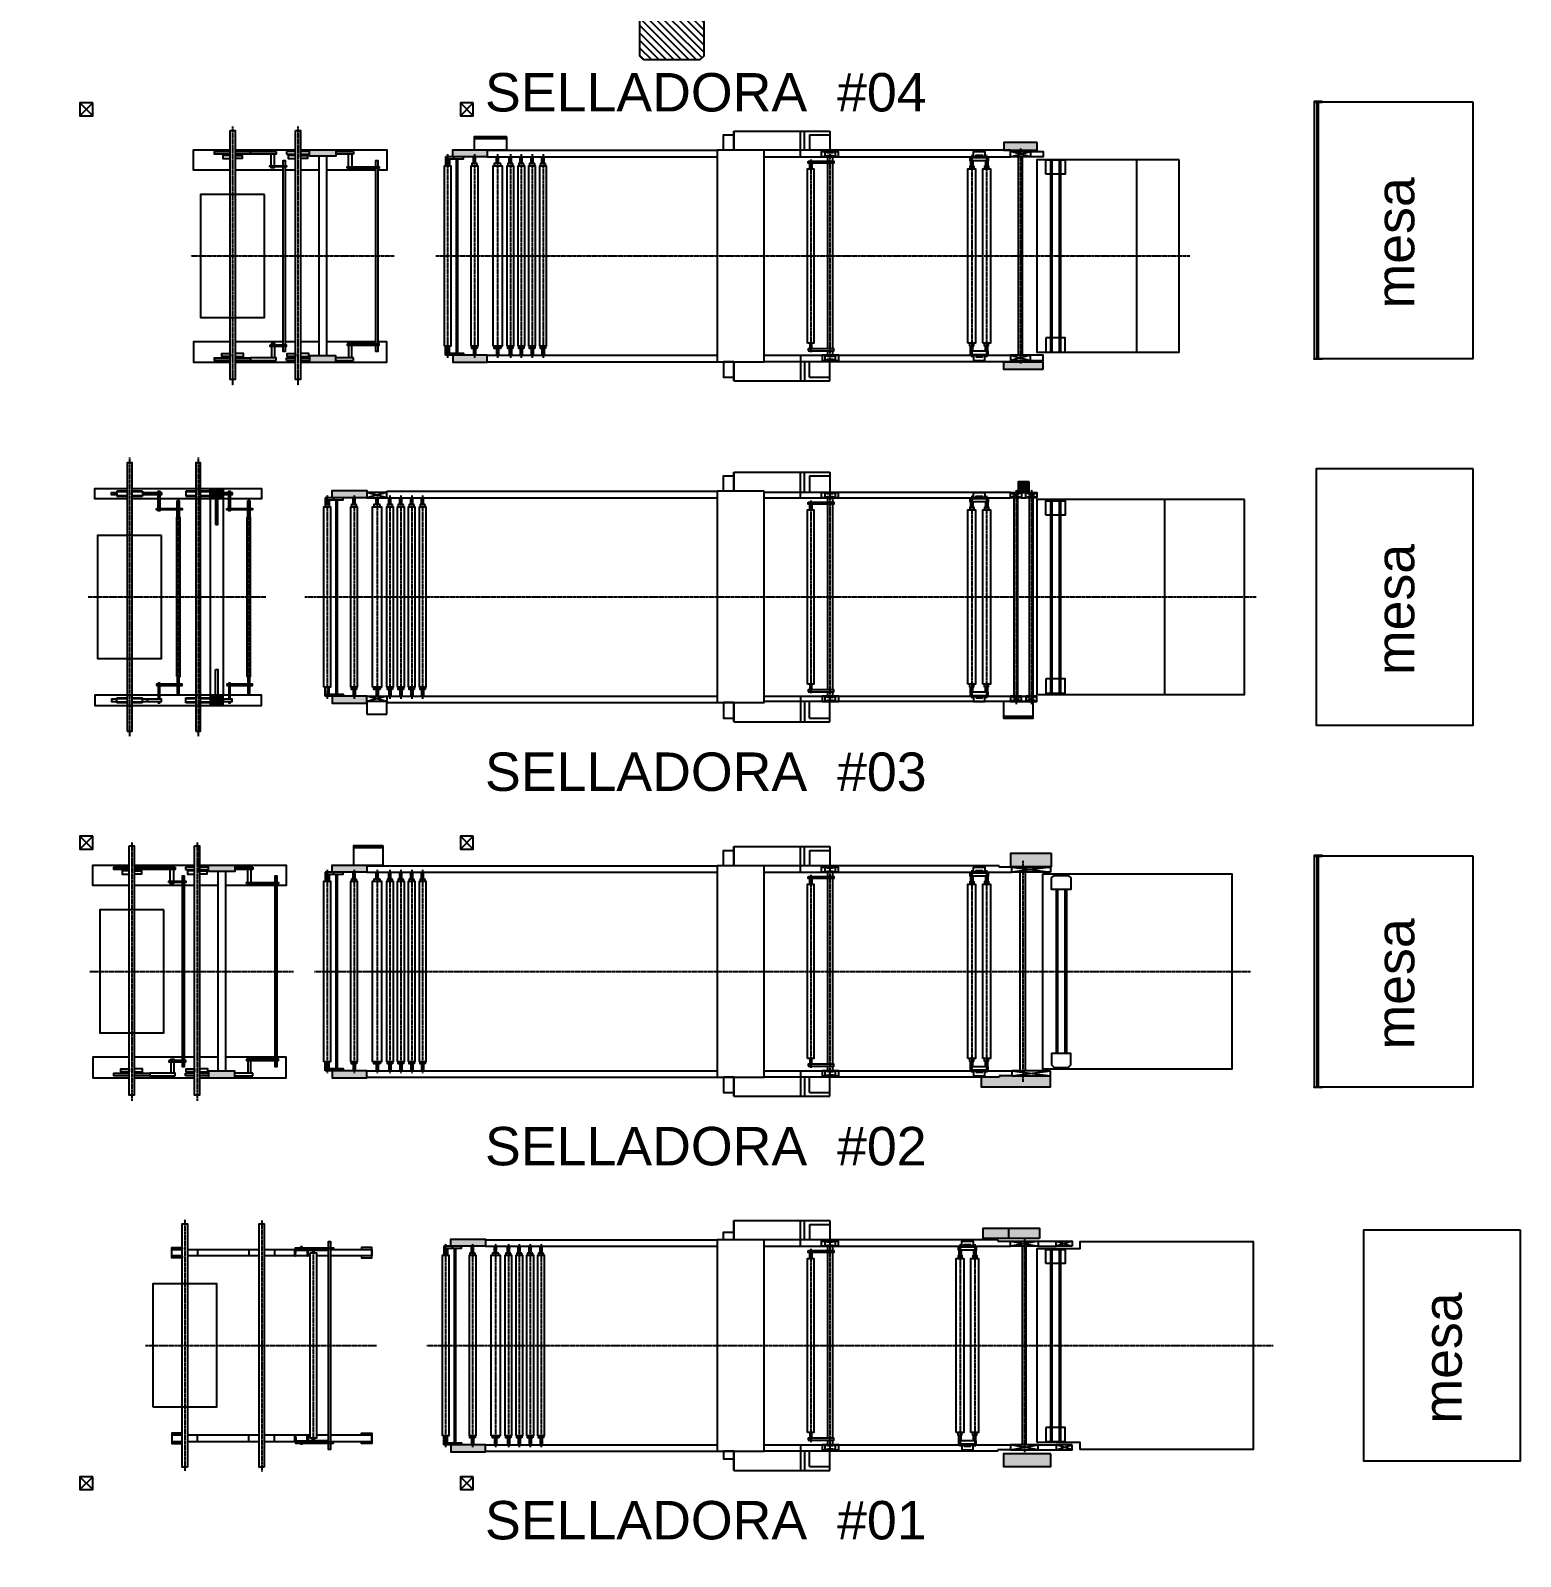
# Model space of a CAD drawing. Header units: millimetres. Extents: x -107 to 237943, y 136 to 168336.
# Drawn here: x 101058 to 112688, y 93717 to 105629 of the extents above; entities that cross this region are included whole.
import ezdxf

# ---------------------------------------------------------------- set-up
doc = ezdxf.new("R2010")
doc.units = ezdxf.units.MM
doc.linetypes.add('CENTER2', pattern=[28.575, 19.05, -3.175, 3.175, -3.175])
for name, color, linetype in [('edificios', 7, 'Continuous'), ('estructura metálica', 7, 'Continuous'), ('maquinaria', 7, 'Continuous'), ('mesas', 7, 'Continuous'), ('textos', 7, 'Continuous')]:
    doc.layers.add(name, color=color, linetype=linetype)
doc.styles.add('style1', font='arial.ttf')

# ---------------------------------------------------------------- blocks, each defined once
blk = doc.blocks.new('mesa 2')
at = {"layer": 'mesas'}
for points in [[(0, -900), (1210, -900), (1210, 900), (0, 900)], [(1241, 900), (1178, 900), (1178, 906), (1241, 906)], [(1216, -900), (1241, -900), (1241, 900), (1216, 900)], [(1241, -900), (1178, -900), (1178, -906), (1241, -906)]]:
    blk.add_lwpolyline(points, close=True, dxfattribs=at)
blk = doc.blocks.new('mesa 3')
at = {"layer": 'mesas'}
for points in [[(0, -1000), (1210, -1000), (1210, 1000), (0, 1000)], [(1241, 1000), (1178, 1000), (1178, 1006), (1241, 1006)], [(1216, -1000), (1241, -1000), (1241, 1000), (1216, 1000)], [(1241, -1000), (1178, -1000), (1178, -1006), (1241, -1006)]]:
    blk.add_lwpolyline(points, close=True, dxfattribs=at)
blk = doc.blocks.new('mpr 5')
at = {"layer": 'maquinaria'}
h = blk.add_hatch(color=5, dxfattribs=at)
h.dxf.hatch_style = 1
edge = h.paths.add_edge_path()
edge.add_line((865, 700), (866, 739))
edge.add_arc((871, 739), 5, 90, 180, ccw=False)
edge.add_line((871, 744), (949, 744))
edge.add_arc((949, 739), 5, 0, 90, ccw=False)
edge.add_line((954, 739), (955, 700))
edge.add_line((955, 700), (960, 700))
edge.add_line((960, 700), (960, 750))
edge.add_line((960, 750), (860, 750))
edge.add_line((860, 750), (860, 700))
edge.add_line((860, 700), (865, 700))
h = blk.add_hatch(color=5, dxfattribs=at)
h.dxf.hatch_style = 1
edge = h.paths.add_edge_path()
edge.add_line((865, -700), (866, -739))
edge.add_arc((871, -739), 5, 180, 270)
edge.add_line((871, -744), (949, -744))
edge.add_arc((949, -739), 5, 270, 360)
edge.add_line((954, -739), (955, -700))
edge.add_line((955, -700), (960, -700))
edge.add_line((960, -700), (960, -750))
edge.add_line((960, -750), (860, -750))
edge.add_line((860, -750), (860, -700))
edge.add_line((860, -700), (865, -700))
at = {"layer": 'maquinaria', "linetype": 'CENTER2', "ltscale": 0.04}
for p, q in [((0, 980), (0, -980)), ((600, 979), (600, -983)), ((1003, 759), (1003, -759)), ((-308, 0), (1497, 0))]:
    blk.add_line(p, q, dxfattribs=at)
at = {"layer": 'maquinaria'}
for p, q in [((100, 750), (100, 700)), ((500, 750), (500, 700)), ((700, 750), (700, 700)), ((100, -750), (100, -700)), ((500, -750), (500, -700)), ((700, -750), (700, -700))]:
    blk.add_line(p, q, dxfattribs=at)
for points in [[(20, -950), (-20, -950), (-20, 950), (20, 950)], [(620, -950), (580, -950), (580, 950), (620, 950)], [(860, 700), (860, 750), (960, 750), (960, 700)], [(865, 755), (865, 762), (1160, 762), (1160, 755)], [(903, 770), (903, 750), (917, 750), (917, 770)], [(960, 750), (960, 743), (1110, 743), (1110, 750)], [(978, 723), (1028, 723), (1028, -723), (978, -723)], [(865, -755), (865, -762), (1160, -762), (1160, -755)], [(903, -770), (903, -750), (917, -750), (917, -770)], [(960, -750), (960, -743), (1110, -743), (1110, -750)]]:
    blk.add_lwpolyline(points, close=True, dxfattribs=at)
for points in [[(-20, 700), (-20, 685), (-100, 685), (-100, 765), (-20, 765), (-20, 750)], [(-20, 700), (-100, 700), (-100, 750), (-20, 750)], [(20, 750), (580, 750)], [(620, 750), (1122, 750)], [(1010, 723), (1010, 743), (996, 743), (996, 723)], [(1122, 762), (1122, 812), (1136, 812), (1136, 762)], [(1122, -755), (1122, 755)], [(1136, 755), (1136, -755)], [(1136, 750), (1460, 750), (1460, 700), (1136, 700)], [(1380, 700), (1380, 685), (1460, 685), (1460, 765), (1380, 765), (1380, 750)], [(580, 700), (20, 700)], [(978, 700), (620, 700)], [(1122, 700), (1028, 700)], [(-20, -700), (-20, -685), (-100, -685), (-100, -765), (-20, -765), (-20, -750)], [(-20, -700), (-100, -700), (-100, -750), (-20, -750)], [(580, -700), (20, -700)], [(978, -700), (620, -700)], [(1122, -700), (1028, -700)], [(1136, -750), (1460, -750), (1460, -700), (1136, -700)], [(1380, -700), (1380, -685), (1460, -685), (1460, -765), (1380, -765), (1380, -750)], [(20, -750), (580, -750)], [(620, -750), (1122, -750)], [(1010, -723), (1010, -743), (996, -743), (996, -723)], [(1136, -762), (1136, -812), (1122, -812), (1122, -762)]]:
    blk.add_lwpolyline(points, dxfattribs=at)
at = {"layer": 'maquinaria', "color": 5}
for points in [[(865, 700), (866, 739, -0.414214), (871, 744), (949, 744, -0.414214), (954, 739), (955, 700), (960, 700), (960, 750), (860, 750), (860, 700)], [(865, -700), (866, -739, 0.414214), (871, -744), (949, -744, 0.414214), (954, -739), (955, -700), (960, -700), (960, -750), (860, -750), (860, -700)]]:
    blk.add_lwpolyline(points, format="xyb", close=True, dxfattribs=at)
at = {"layer": 'maquinaria', "color": 4}
blk.add_lwpolyline([(-250, -480), (250, -480), (250, 480), (-250, 480)], close=True, dxfattribs=at)
blk = doc.blocks.new('mpr 3')
at = {"layer": 'maquinaria'}
h = blk.add_hatch(color=5, dxfattribs=at)
h.dxf.hatch_style = 1
h.paths.add_polyline_path([(805, 830), (600, 830), (600, 780), (805, 780)])
h = blk.add_hatch(color=5, dxfattribs=at)
h.dxf.hatch_style = 1
h.paths.add_polyline_path([(805, -780), (600, -780), (600, -830), (805, -830)])
at = {"layer": 'maquinaria', "linetype": 'CENTER2', "ltscale": 0.04}
for p, q in [((0, 1009.9), (0, -1009.9)), ((510, 1009.9), (510, -1009.9)), ((-326.6, 0), (1261.7, 0))]:
    blk.add_line(p, q, dxfattribs=at)
at = {"layer": 'maquinaria'}
for p, q in [((530, 772.5), (530, 980)), ((-60.5, 785), (-60.5, 795)), ((-24.5, 785), (-24.5, 795)), ((24.5, 785), (24.5, 795)), ((60.5, 785), (60.5, 795)), ((420, 815), (420, 795)), ((490, 815), (420, 815)), ((420, 795), (490, 795)), ((449.5, 785), (449.5, 795)), ((485.5, 785), (485.5, 795)), ((600, 815), (530, 815)), ((530, 795), (600, 795)), ((534.5, 785), (534.5, 795)), ((570.5, 785), (570.5, 795)), ((672.5, 780), (672.5, -780)), ((732.5, 780), (732.5, -780)), ((805, 815), (945, 815)), ((945, 795), (805, 795)), ((945, 815), (945, 795)), ((-70.5, -785), (-70.5, -795)), ((-34.5, -785), (-34.5, -795)), ((34.5, -785), (34.5, -795)), ((70.5, -785), (70.5, -795)), ((420, -815), (420, -795)), ((420, -795), (490, -795)), ((490, -815), (420, -815)), ((439.5, -785), (439.5, -795)), ((475.5, -785), (475.5, -795)), ((530, -795), (600, -795)), ((600, -815), (530, -815)), ((544.5, -785), (544.5, -795)), ((580.5, -785), (580.5, -795)), ((945, -795), (805, -795)), ((805, -815), (945, -815)), ((945, -815), (945, -795))]:
    blk.add_line(p, q, dxfattribs=at)
for points in [[(-20, 980), (20, 980), (20, -965), (-20, -965)], [(490, 980), (530, 980), (530, -965), (490, -965)], [(340, 815), (340, 795), (140, 795), (140, 815)], [(600, 780), (600, 830), (805, 830), (805, 780)], [(290, 695), (290, 705), (422, 705), (422, 695)], [(895, 685), (895, 695), (1145, 695), (1145, 685)], [(290, -695), (290, -705), (422, -705), (422, -695)], [(895, -685), (895, -695), (1145, -695), (1145, -685)], [(-20, -760), (-20, -785), (-85, -785), (-85, -760)], [(20, -760), (20, -785), (85, -785), (85, -760)], [(340, -815), (340, -795), (140, -795), (140, -815)], [(490, -760), (490, -785), (425, -785), (425, -760)], [(530, -760), (530, -785), (595, -785), (595, -760)], [(600, -780), (600, -830), (805, -830), (805, -780)]]:
    blk.add_lwpolyline(points, close=True, dxfattribs=at)
for points in [[(-20, 670), (-305, 670), (-305, 830), (-20, 830)], [(-20, 795), (-140, 795), (-140, 815), (-20, 815)], [(-20, 785), (-75, 785), (-75, 760), (-20, 760)], [(20, 830), (490, 830)], [(20, 815), (140, 815), (140, 795), (20, 795)], [(20, 785), (75, 785), (75, 760), (20, 760)], [(300, 815), (300, 830), (325, 830), (325, 815)], [(300, 705), (300, 795)], [(325, 795), (325, 705)], [(396, 705), (396, 745), (410, 745), (410, 705)], [(490, 785), (435, 785), (435, 760), (490, 760)], [(530, 830), (1205, 830), (1205, 670), (1133, 670)], [(530, 785), (585, 785), (585, 760), (530, 760)], [(905, 815), (905, 830), (930, 830), (930, 815)], [(905, 695), (905, 795)], [(930, 795), (930, 695)], [(1119, 695), (1119, 745), (1133, 745), (1133, 695)], [(396, 670), (20, 670)], [(325, 695), (325, 687), (300, 687), (300, 695)], [(396, -695), (396, 695)], [(410, 695), (410, -695)], [(490, 670), (410, 670)], [(672.5, 670), (530, 670)], [(1119, 670), (732.5, 670)], [(930, 685), (930, 677), (905, 677), (905, 685)], [(1119, -685), (1119, 685)], [(1133, 685), (1133, -685)], [(-20, -670), (-305, -670), (-305, -830), (-20, -830)], [(396, -670), (20, -670)], [(330, -695), (330, -687), (305, -687), (305, -695)], [(305, -705), (305, -795)], [(330, -795), (330, -705)], [(410, -705), (410, -745), (396, -745), (396, -705)], [(490, -670), (410, -670)], [(672.5, -670), (530, -670)], [(530, -830), (1205, -830), (1205, -670), (1133, -670)], [(1119, -670), (732.5, -670)], [(930, -685), (930, -677), (905, -677), (905, -685)], [(905, -695), (905, -795)], [(930, -795), (930, -695)], [(1133, -695), (1133, -745), (1119, -745), (1119, -695)], [(-20, -815), (-140, -815), (-140, -795), (-20, -795)], [(20, -795), (140, -795), (140, -815), (20, -815)], [(20, -830), (490, -830)], [(305, -815), (305, -830), (330, -830), (330, -815)], [(905, -815), (905, -830), (930, -830), (930, -815)]]:
    blk.add_lwpolyline(points, dxfattribs=at)
at = {"layer": 'maquinaria', "color": 4}
blk.add_lwpolyline([(250, 480), (-250, 480), (-250, -480), (250, -480)], close=True, dxfattribs=at)
blk = doc.blocks.new('mpr 4')
at = {"layer": 'maquinaria'}
h = blk.add_hatch(color=5, dxfattribs=at)
h.dxf.hatch_style = 1
h.paths.add_polyline_path([(630, 846.5), (730, 846.5), (730, 766.5), (630, 766.5)])
h = blk.add_hatch(color=5, dxfattribs=at)
h.dxf.hatch_style = 1
h.paths.add_polyline_path([(630, -846.5), (730, -846.5), (730, -766.5), (630, -766.5)])
at = {"layer": 'maquinaria', "linetype": 'CENTER2', "ltscale": 0.04}
for p, q in [((0, 1089.2), (0, -1089.2)), ((535, 1089.2), (535, -1089.2)), ((380, 759.2), (380, -759.5)), ((930, 759.2), (930, -759.5)), ((-323.6, 0), (1063.7, 0))]:
    blk.add_line(p, q, dxfattribs=at)
at = {"layer": 'maquinaria'}
for p, q in [((-100, 826.5), (-100, 786.5)), ((-19, 826.5), (-100, 826.5)), ((-19, 820.5), (-100, 820.5)), ((-100, 792.5), (-19, 792.5)), ((-100, 786.5), (-19, 786.5)), ((100, 826.5), (19, 826.5)), ((100, 820.5), (19, 820.5)), ((19, 792.5), (100, 792.5)), ((19, 786.5), (100, 786.5)), ((100, 826.5), (100, 786.5)), ((440, 826.5), (440, 786.5)), ((516, 826.5), (440, 826.5)), ((516, 820.5), (440, 820.5)), ((440, 792.5), (516, 792.5)), ((440, 786.5), (516, 786.5)), ((630, 826.5), (554, 826.5)), ((630, 820.5), (554, 820.5)), ((554, 792.5), (630, 792.5)), ((554, 786.5), (630, 786.5)), ((630, 766.5), (630, -766.5)), ((730, 766.5), (730, -766.5)), ((-100, -826.5), (-100, -786.5)), ((-100, -786.5), (-19, -786.5)), ((-100, -792.5), (-19, -792.5)), ((-19, -820.5), (-100, -820.5)), ((-19, -826.5), (-100, -826.5)), ((19, -786.5), (100, -786.5)), ((19, -792.5), (100, -792.5)), ((100, -820.5), (19, -820.5)), ((100, -826.5), (19, -826.5)), ((100, -826.5), (100, -786.5)), ((440, -826.5), (440, -786.5)), ((440, -786.5), (516, -786.5)), ((440, -792.5), (516, -792.5)), ((516, -820.5), (440, -820.5)), ((516, -826.5), (440, -826.5)), ((554, -786.5), (630, -786.5)), ((554, -792.5), (630, -792.5)), ((630, -820.5), (554, -820.5)), ((630, -826.5), (554, -826.5))]:
    blk.add_line(p, q, dxfattribs=at)
for points in [[(-19, -1046.5), (19, -1046.5), (19, 1046.5), (-19, 1046.5)], [(516, -1046.5), (554, -1046.5), (554, 1046.5), (516, 1046.5)], [(630, 846.5), (730, 846.5), (730, 766.5), (630, 766.5)], [(140, 816.5), (250, 816.5), (250, 796.5), (140, 796.5)], [(670, 566.5), (690, 566.5), (690, 766.5), (670, 766.5)], [(730, 816.5), (800, 816.5), (800, 796.5), (730, 796.5)], [(730, 816.5), (800, 816.5), (800, 796.5), (730, 796.5)], [(210, 691.5), (410, 691.5), (410, 681.5), (210, 681.5)], [(365, -621.5), (395, -621.5), (395, 621.5), (365, 621.5)], [(760, 691.5), (960, 691.5), (960, 681.5), (760, 681.5)], [(915, -621.5), (945, -621.5), (945, 621.5), (915, 621.5)], [(670, -566.5), (690, -566.5), (690, -766.5), (670, -766.5)], [(210, -691.5), (410, -691.5), (410, -681.5), (210, -681.5)], [(760, -691.5), (960, -691.5), (960, -681.5), (760, -681.5)], [(140, -816.5), (250, -816.5), (250, -796.5), (140, -796.5)], [(630, -846.5), (730, -846.5), (730, -766.5), (630, -766.5)], [(730, -816.5), (800, -816.5), (800, -796.5), (730, -796.5)]]:
    blk.add_lwpolyline(points, close=True, dxfattribs=at)
for points in [[(-19, 766.5), (-270, 766.5), (-270, 846.5), (-19, 846.5)], [(19, 846.5), (1030, 846.5), (1030, 766.5), (786, 766.5)], [(-100, 796.5), (-140, 796.5), (-140, 816.5), (-100, 816.5)], [(774, 766.5), (19, 766.5)], [(100, 816.5), (140, 816.5), (140, 796.5), (100, 796.5)], [(224, 816.5), (224, 826.5), (236, 826.5), (236, 816.5)], [(224, 691.5), (224, 796.5)], [(236, 796.5), (236, 691.5)], [(372, 691.5), (372, 751.5), (388, 751.5), (388, 691.5)], [(774, 816.5), (774, 826.5), (786, 826.5), (786, 816.5)], [(774, 691.5), (774, 796.5)], [(786, 796.5), (786, 691.5)], [(922, 691.5), (922, 751.5), (938, 751.5), (938, 691.5)], [(236, 681.5), (236, 671.5), (224, 671.5), (224, 681.5)], [(388, 681.5), (388, 621.5), (372, 621.5), (372, 681.5)], [(786, 681.5), (786, 671.5), (774, 671.5), (774, 681.5)], [(938, 681.5), (938, 621.5), (922, 621.5), (922, 681.5)], [(236, -681.5), (236, -671.5), (224, -671.5), (224, -681.5)], [(224, -691.5), (224, -796.5)], [(236, -796.5), (236, -691.5)], [(388, -681.5), (388, -621.5), (372, -621.5), (372, -681.5)], [(372, -691.5), (372, -751.5), (388, -751.5), (388, -691.5)], [(786, -681.5), (786, -671.5), (774, -671.5), (774, -681.5)], [(774, -691.5), (774, -796.5)], [(786, -796.5), (786, -691.5)], [(938, -681.5), (938, -621.5), (922, -621.5), (922, -681.5)], [(922, -691.5), (922, -751.5), (938, -751.5), (938, -691.5)], [(774, -766.5), (-270, -766.5), (-270, -846.5), (1030, -846.5), (1030, -766.5), (786, -766.5)], [(-100, -796.5), (-140, -796.5), (-140, -816.5), (-100, -816.5)], [(100, -816.5), (140, -816.5), (140, -796.5), (100, -796.5)], [(224, -816.5), (224, -826.5), (236, -826.5), (236, -816.5)], [(774, -816.5), (774, -826.5), (786, -826.5), (786, -816.5)]]:
    blk.add_lwpolyline(points, dxfattribs=at)
at = {"layer": 'maquinaria', "color": 4}
blk.add_lwpolyline([(250, 480), (-250, 480), (-250, -480), (250, -480)], close=True, dxfattribs=at)
blk = doc.blocks.new('selladora 1')
at = {"layer": 'maquinaria', "true_color": 0xff571f}
h = blk.add_hatch(color=20, dxfattribs=at)
h.dxf.hatch_style = 1
h.paths.add_polyline_path([(4635, 835), (4195, 835), (4195, 915), (4635, 915)])
h = blk.add_hatch(color=20, dxfattribs=at)
h.dxf.hatch_style = 1
h.paths.add_polyline_path([(310, 775), (40, 775), (40, 830), (310, 830)])
h = blk.add_hatch(color=20, dxfattribs=at)
h.dxf.hatch_style = 1
h.paths.add_polyline_path([(310, -775), (40, -775), (40, -830), (310, -830)])
h = blk.add_hatch(color=20, dxfattribs=at)
h.dxf.hatch_style = 1
h.paths.add_polyline_path([(4725, -845), (4355, -845), (4355, -945), (4725, -945)])
at = {"layer": 'maquinaria'}
for p, q in [((2250, 975), (3000, 975)), ((2250, 825), (2250, 975)), ((2250, 975), (2250, 825)), ((2770, 775), (2770, 975)), ((2800, 825), (2800, 975)), ((3000, 975), (3000, 825)), ((2840, 945), (2840, 825)), ((2840, 945), (3000, 945)), ((4395, 835), (4395, 915)), ((-15, 759), (-15, 705)), ((0, 759), (0, 705)), ((15, 759), (15, 705)), ((50, 775), (50, 759)), ((70, -759), (70, 759)), ((80, -759), (80, 759)), ((202, 721), (202, 775)), ((218, 721), (218, 775)), ((310, 825), (2120, 825)), ((310, 775), (2120, 775)), ((382, 721), (382, 775)), ((398, 721), (398, 775)), ((482, 721), (482, 775)), ((498, 721), (498, 775)), ((567, 721), (567, 775)), ((583, 721), (583, 775)), ((652, 721), (652, 775)), ((668, 721), (668, 775)), ((737, 721), (737, 775)), ((753, 721), (753, 775)), ((4310, 825), (2485, 825)), ((2485, 775), (4410, 775)), ((2960, 815), (2960, 775)), ((2980, 781), (2980, 740)), ((2980, 725), (2980, -725)), ((2984, 811), (2984, 808)), ((3016, 811), (2984, 811)), ((3016, 811), (3016, 808)), ((3020, 781), (3020, 740)), ((3020, 725), (3020, -725)), ((3040, 815), (3040, 775)), ((4006, 744), (4006, 704)), ((4024, 744), (4024, 704)), ((4062, 769), (4062, 775)), ((4082, 769), (4082, 775)), ((4121, 744), (4121, 704)), ((4139, 744), (4139, 704)), ((4310, 825), (4310, 815)), ((4310, 815), (4410, 815)), ((4625, 815), (4410, 775)), ((4410, 815), (4625, 775)), ((4502, -775), (4502, 775)), ((4532, -775), (4532, 775)), ((4625, 815), (4765, 815)), ((4625, 775), (4765, 775)), ((4720, 750), (4720, -750)), ((4732, 750), (4732, -750)), ((4765, 815), (4890, 775)), ((4890, 815), (4765, 775)), ((4788, 750), (4788, -750)), ((4800, 750), (4800, -750)), ((4000, 704), (4000, 680)), ((4000, 704), (4030, 704)), ((4030, 704), (4030, 680)), ((4145, 704), (4115, 704)), ((4115, 704), (4115, 680)), ((4145, 704), (4145, 680)), ((-15, -759), (-15, -705)), ((0, -759), (0, -705)), ((15, -759), (15, -705)), ((4000, -704), (4000, -680)), ((4000, -704), (4030, -704)), ((4006, -744), (4006, -704)), ((4024, -744), (4024, -704)), ((4030, -704), (4030, -680)), ((4115, -704), (4115, -680)), ((4145, -704), (4115, -704)), ((4121, -744), (4121, -704)), ((4139, -744), (4139, -704)), ((4145, -704), (4145, -680)), ((50, -775), (50, -759)), ((202, -721), (202, -775)), ((218, -721), (218, -775)), ((310, -775), (2120, -775)), ((310, -825), (2120, -825)), ((382, -721), (382, -775)), ((398, -721), (398, -775)), ((482, -721), (482, -775)), ((498, -721), (498, -775)), ((567, -721), (567, -775)), ((583, -721), (583, -775)), ((652, -721), (652, -775)), ((668, -721), (668, -775)), ((737, -721), (737, -775)), ((753, -721), (753, -775)), ((2250, -825), (2250, -975)), ((2250, -975), (2250, -825)), ((2485, -775), (4410, -775)), ((4310, -825), (2485, -825)), ((2770, -775), (2770, -975)), ((2800, -825), (2800, -975)), ((2840, -945), (2840, -825)), ((2963, -815), (2963, -775)), ((2980, -740), (2980, -780)), ((2987, -811), (2987, -808)), ((3019, -811), (2987, -811)), ((3000, -975), (3000, -825)), ((3019, -811), (3019, -808)), ((3020, -740), (3020, -782)), ((3043, -815), (3043, -775)), ((4062, -769), (4062, -775)), ((4082, -769), (4082, -775)), ((4410, -815), (4310, -815)), ((4310, -825), (4310, -815)), ((4625, -815), (4410, -775)), ((4410, -815), (4625, -775)), ((4625, -775), (4765, -775)), ((4625, -815), (4765, -815)), ((4765, -815), (4890, -775)), ((4890, -815), (4765, -775)), ((2840, -945), (3000, -945)), ((2250, -975), (3000, -975))]:
    blk.add_line(p, q, dxfattribs=at)
at = {"layer": 'maquinaria', "linetype": 'CENTER2', "ltscale": 0.04}
for p, q in [((0, 794), (0, -794)), ((210, 794), (210, -794)), ((390, 794), (390, -794)), ((490, 794), (490, -794)), ((575, 794), (575, -794)), ((660, 794), (660, -794)), ((745, 794), (745, -794)), ((2850, 754), (2850, -754)), ((3000, 819), (3000, -821)), ((4015, 790), (4015, -790)), ((4130, 790), (4130, -790)), ((4518, 833), (4518, -833)), ((-146, 0), (6459, 0))]:
    blk.add_line(p, q, dxfattribs=at)
at = {"layer": 'maquinaria'}
for points in [[(2250, 885), (2250, 825), (2170, 825), (2170, 885)], [(-15, 775), (-15, 759), (125, 759), (125, 775)], [(230, 721), (190, 721), (190, 705), (230, 705)], [(415, 721), (365, 721), (365, 705), (415, 705)], [(510, 721), (470, 721), (470, 705), (510, 705)], [(595, 721), (555, 721), (555, 705), (595, 705)], [(680, 721), (640, 721), (640, 705), (680, 705)], [(765, 721), (725, 721), (725, 705), (765, 705)], [(2830, 740), (3030, 740), (3030, 725), (2830, 725)], [(2842, 725), (2858, 725), (2858, 680), (2842, 680)], [(3065, 775), (2935, 775), (2935, 815), (3065, 815)], [(4142, 744), (4002, 744), (4002, 769), (4142, 769)], [(4118, 775), (4028, 775), (4028, 815), (4118, 815)], [(4098, 775), (4048, 775), (4048, 787), (4098, 787)], [(4625, 775), (4410, 775), (4410, 815), (4625, 815)], [(4615, -755), (4950, -755), (4950, -810), (6305, -810), (6305, 810), (4950, 810), (4950, 755), (4615, 755)], [(4685, 640), (4685, 750), (4835, 750), (4835, 640)], [(4890, 775), (4765, 775), (4765, 815), (4890, 815)], [(-25, -705), (-25, 705), (25, 705), (25, -705)], [(185, -705), (185, 705), (235, 705), (235, -705)], [(355, -705), (355, 705), (425, 705), (425, -705)], [(465, -705), (465, 705), (515, 705), (515, -705)], [(550, -705), (550, 705), (600, 705), (600, -705)], [(635, -705), (635, 705), (685, 705), (685, -705)], [(720, -705), (720, 705), (770, 705), (770, -705)], [(2825, -680), (2825, 680), (2875, 680), (2875, -680)], [(3985, -680), (3985, 680), (4045, 680), (4045, -680)], [(4100, -680), (4100, 680), (4160, 680), (4160, -680)], [(230, -721), (190, -721), (190, -705), (230, -705)], [(415, -721), (365, -721), (365, -705), (415, -705)], [(510, -721), (470, -721), (470, -705), (510, -705)], [(595, -721), (555, -721), (555, -705), (595, -705)], [(680, -721), (640, -721), (640, -705), (680, -705)], [(765, -721), (725, -721), (725, -705), (765, -705)], [(2842, -725), (2858, -725), (2858, -680), (2842, -680)], [(4685, -640), (4685, -750), (4835, -750), (4835, -640)], [(-15, -775), (-15, -759), (125, -759), (125, -775)], [(2250, -885), (2250, -825), (2170, -825), (2170, -885)], [(2830, -740), (3030, -740), (3030, -725), (2830, -725)], [(3068, -775), (2938, -775), (2938, -815), (3068, -815)], [(4142, -744), (4002, -744), (4002, -769), (4142, -769)], [(4118, -775), (4028, -775), (4028, -815), (4118, -815)], [(4098, -775), (4048, -775), (4048, -787), (4098, -787)], [(4625, -775), (4410, -775), (4410, -815), (4625, -815)], [(4890, -775), (4765, -775), (4765, -815), (4890, -815)]]:
    blk.add_lwpolyline(points, close=True, dxfattribs=at)
at = {"layer": 'maquinaria', "color": 20, "true_color": 0xff571f}
for points in [[(4635, 835), (4195, 835), (4195, 915), (4635, 915)], [(310, 775), (40, 775), (40, 830), (310, 830)], [(310, -775), (40, -775), (40, -830), (310, -830)], [(4725, -845), (4355, -845), (4355, -945), (4725, -945)]]:
    blk.add_lwpolyline(points, close=True, dxfattribs=at)
at = {"layer": 'maquinaria', "color": 6}
blk.add_lwpolyline([(2485, 825), (2120, 825), (2120, -825), (2485, -825)], close=True, dxfattribs=at)
at = {"layer": 'maquinaria'}
for centre, start, end in [((3000, 910), 247.1532, 292.8468), ((3000, 680), 67.1532, 112.8468), ((3003, -680), 247.1532, 292.8468), ((3003, -910), 67.1532, 112.8468)]:
    blk.add_arc(centre, 103, start, end, dxfattribs=at)
blk = doc.blocks.new('selladora 2')
at = {"layer": 'maquinaria', "true_color": 0xff571f}
h = blk.add_hatch(color=20, dxfattribs=at)
h.dxf.hatch_style = 1
h.paths.add_polyline_path([(5655, 920), (5335, 920), (5335, 820), (5655, 820)])
h = blk.add_hatch(color=20, dxfattribs=at)
h.dxf.hatch_style = 1
h.paths.add_polyline_path([(310, 775), (40, 775), (40, 830), (310, 830)])
h = blk.add_hatch(color=20, dxfattribs=at)
h.dxf.hatch_style = 1
h.paths.add_polyline_path([(310, -775), (40, -775), (40, -830), (310, -830)])
h = blk.add_hatch(color=20, dxfattribs=at)
h.dxf.hatch_style = 1
h.paths.add_polyline_path([(5105, -825), (5245, -825), (5245, -815), (5345, -815), (5645, -815), (5645, -900), (5105, -900)])
at = {"layer": 'maquinaria'}
for p, q in [((437, 965), (207, 965)), ((3175, 825), (3175, 975)), ((3175, 975), (3925, 975)), ((3175, 975), (3175, 825)), ((3695, 775), (3695, 975)), ((3725, 825), (3725, 975)), ((3925, 975), (3925, 825)), ((3765, 945), (3765, 825)), ((3765, 945), (3925, 945)), ((-15, 759), (-15, 705)), ((0, 759), (0, 705)), ((15, 759), (15, 705)), ((50, 775), (50, 759)), ((70, -759), (70, 759)), ((80, -759), (80, 759)), ((202, 721), (202, 775)), ((218, 721), (218, 775)), ((310, 825), (3045, 825)), ((310, 775), (3045, 775)), ((382, 721), (382, 775)), ((398, 721), (398, 775)), ((482, 721), (482, 775)), ((498, 721), (498, 775)), ((567, 721), (567, 775)), ((583, 721), (583, 775)), ((652, 721), (652, 775)), ((668, 721), (668, 775)), ((737, 721), (737, 775)), ((753, 721), (753, 775)), ((5245, 825), (3410, 825)), ((3410, 775), (5345, 775)), ((3885, 815), (3885, 775)), ((3905, 781), (3905, 740)), ((3905, 725), (3905, -725)), ((3909, 811), (3909, 808)), ((3941, 811), (3909, 811)), ((3941, 811), (3941, 808)), ((3945, 781), (3945, 740)), ((3945, 725), (3945, -725)), ((3965, 815), (3965, 775)), ((5023, 744), (5023, 704)), ((5041, 744), (5041, 704)), ((5080, 769), (5080, 775)), ((5100, 769), (5100, 775)), ((5138, 744), (5138, 704)), ((5156, 744), (5156, 704)), ((5245, 815), (5245, 825)), ((5345, 815), (5245, 815)), ((5645, 815), (5345, 775)), ((5345, 815), (5645, 775)), ((5410, -775), (5410, 775)), ((5450, -775), (5450, 775)), ((5017, 704), (5047, 704)), ((5017, 704), (5017, 680)), ((5047, 704), (5047, 680)), ((5162, 704), (5132, 704)), ((5132, 704), (5132, 680)), ((5162, 704), (5162, 680)), ((5690, 640), (5690, -640)), ((5702, 640), (5702, -640)), ((5758, 640), (5758, -640)), ((5770, 640), (5770, -640)), ((-15, -759), (-15, -705)), ((0, -759), (0, -705)), ((15, -759), (15, -705)), ((5017, -704), (5017, -680)), ((5017, -704), (5047, -704)), ((5023, -744), (5023, -704)), ((5041, -744), (5041, -704)), ((5047, -704), (5047, -680)), ((5132, -704), (5132, -680)), ((5162, -704), (5132, -704)), ((5138, -744), (5138, -704)), ((5156, -744), (5156, -704)), ((5162, -704), (5162, -680)), ((50, -775), (50, -759)), ((202, -721), (202, -775)), ((218, -721), (218, -775)), ((310, -775), (3045, -775)), ((310, -825), (3045, -825)), ((382, -721), (382, -775)), ((398, -721), (398, -775)), ((482, -721), (482, -775)), ((498, -721), (498, -775)), ((567, -721), (567, -775)), ((583, -721), (583, -775)), ((652, -721), (652, -775)), ((668, -721), (668, -775)), ((737, -721), (737, -775)), ((753, -721), (753, -775)), ((3175, -975), (3175, -825)), ((3175, -825), (3175, -975)), ((3410, -775), (5345, -775)), ((5245, -825), (3410, -825)), ((3695, -775), (3695, -975)), ((3725, -825), (3725, -975)), ((3765, -945), (3765, -825)), ((3888, -815), (3888, -775)), ((3905, -740), (3905, -780)), ((3912, -811), (3912, -808)), ((3944, -811), (3912, -811)), ((3925, -975), (3925, -825)), ((3944, -811), (3944, -808)), ((3945, -740), (3945, -782)), ((3968, -815), (3968, -775)), ((5080, -769), (5080, -775)), ((5100, -769), (5100, -775)), ((5245, -815), (5245, -825)), ((5345, -815), (5245, -815)), ((5345, -815), (5645, -775)), ((5345, -775), (5645, -815)), ((3765, -945), (3925, -945)), ((3175, -975), (3925, -975))]:
    blk.add_line(p, q, dxfattribs=at)
at = {"layer": 'maquinaria', "linetype": 'CENTER2', "ltscale": 0.04}
for p, q in [((5430, 862), (5430, -862)), ((0, 794), (0, -794)), ((210, 794), (210, -794)), ((390, 794), (390, -794)), ((490, 794), (490, -794)), ((575, 794), (575, -794)), ((660, 794), (660, -794)), ((745, 794), (745, -794)), ((3775, 754), (3775, -754)), ((3925, 819), (3925, -821)), ((5032, 790), (5032, -790)), ((5147, 790), (5147, -790)), ((-99, 0), (7208, 0))]:
    blk.add_line(p, q, dxfattribs=at)
at = {"layer": 'maquinaria'}
for points in [[(437, 980), (207, 980), (207, 830), (437, 830)], [(3175, 945), (3175, 825), (3095, 825), (3095, 945)], [(-15, 775), (-15, 759), (125, 759), (125, 775)], [(230, 721), (190, 721), (190, 705), (230, 705)], [(415, 721), (365, 721), (365, 705), (415, 705)], [(510, 721), (470, 721), (470, 705), (510, 705)], [(595, 721), (555, 721), (555, 705), (595, 705)], [(680, 721), (640, 721), (640, 705), (680, 705)], [(765, 721), (725, 721), (725, 705), (765, 705)], [(3755, 740), (3955, 740), (3955, 725), (3755, 725)], [(3767, 725), (3783, 725), (3783, 680), (3767, 680)], [(3990, 775), (3860, 775), (3860, 815), (3990, 815)], [(5160, 744), (5020, 744), (5020, 769), (5160, 769)], [(5135, 775), (5045, 775), (5045, 815), (5135, 815)], [(5115, 775), (5065, 775), (5065, 787), (5115, 787)], [(5645, 775), (5345, 775), (5345, 815), (5645, 815)], [(5675, 750), (5785, 750), (5805, 730), (5805, 640), (5655, 640), (5655, 730)], [(-25, -705), (-25, 705), (25, 705), (25, -705)], [(185, -705), (185, 705), (235, 705), (235, -705)], [(355, -705), (355, 705), (425, 705), (425, -705)], [(465, -705), (465, 705), (515, 705), (515, -705)], [(550, -705), (550, 705), (600, 705), (600, -705)], [(635, -705), (635, 705), (685, 705), (685, -705)], [(720, -705), (720, 705), (770, 705), (770, -705)], [(3750, -680), (3750, 680), (3800, 680), (3800, -680)], [(5002, -680), (5002, 680), (5062, 680), (5062, -680)], [(5117, -680), (5117, 680), (5177, 680), (5177, -680)], [(230, -721), (190, -721), (190, -705), (230, -705)], [(415, -721), (365, -721), (365, -705), (415, -705)], [(510, -721), (470, -721), (470, -705), (510, -705)], [(595, -721), (555, -721), (555, -705), (595, -705)], [(680, -721), (640, -721), (640, -705), (680, -705)], [(765, -721), (725, -721), (725, -705), (765, -705)], [(3767, -725), (3783, -725), (3783, -680), (3767, -680)], [(5675, -750), (5785, -750), (5805, -730), (5805, -640), (5655, -640), (5655, -730)], [(-15, -775), (-15, -759), (125, -759), (125, -775)], [(3175, -945), (3175, -825), (3095, -825), (3095, -945)], [(3755, -740), (3955, -740), (3955, -725), (3755, -725)], [(3993, -775), (3863, -775), (3863, -815), (3993, -815)], [(5160, -744), (5020, -744), (5020, -769), (5160, -769)], [(5135, -775), (5045, -775), (5045, -815), (5135, -815)], [(5115, -775), (5065, -775), (5065, -787), (5115, -787)], [(5645, -775), (5345, -775), (5345, -815), (5645, -815)]]:
    blk.add_lwpolyline(points, close=True, dxfattribs=at)
at = {"layer": 'maquinaria', "color": 20, "true_color": 0xff571f}
for points in [[(5655, 920), (5335, 920), (5335, 820), (5655, 820)], [(310, 775), (40, 775), (40, 830), (310, 830)], [(310, -775), (40, -775), (40, -830), (310, -830)]]:
    blk.add_lwpolyline(points, close=True, dxfattribs=at)
at = {"layer": 'maquinaria', "color": 6}
blk.add_lwpolyline([(3410, 825), (3045, 825), (3045, -825), (3410, -825)], close=True, dxfattribs=at)
at = {"layer": 'maquinaria'}
blk.add_lwpolyline([(5585, 760), (5585, -760), (7065, -760), (7065, 760), (5585, 760)], dxfattribs=at)
at = {"layer": 'maquinaria', "color": 20, "true_color": 0xff571f}
blk.add_lwpolyline([(5105, -825), (5105, -900), (5645, -900), (5645, -815)], dxfattribs=at)
at = {"layer": 'maquinaria'}
for centre, start, end in [((3925, 910), 247.1532, 292.8468), ((3925, 680), 67.1532, 112.8468), ((3928, -680), 247.1532, 292.8468), ((3928, -910), 67.1532, 112.8468)]:
    blk.add_arc(centre, 103, start, end, dxfattribs=at)
blk = doc.blocks.new('selladora 3')
at = {"layer": 'maquinaria', "true_color": 0xff571f}
h = blk.add_hatch(color=20, dxfattribs=at)
h.dxf.hatch_style = 1
h.paths.add_polyline_path([(5480, 900), (5395, 900), (5395, 815), (5480, 815)])
h = blk.add_hatch(color=20, dxfattribs=at)
h.dxf.hatch_style = 1
h.paths.add_polyline_path([(310, 775), (40, 775), (40, 830), (310, 830)])
h = blk.add_hatch(color=20, dxfattribs=at)
h.dxf.hatch_style = 1
h.paths.add_polyline_path([(310, -775), (40, -775), (40, -830), (310, -830)])
at = {"layer": 'maquinaria'}
for p, q in [((3175, 825), (3175, 975)), ((3175, 975), (3925, 975)), ((3175, 975), (3175, 825)), ((3695, 775), (3695, 975)), ((3725, 825), (3725, 975)), ((3925, 975), (3925, 825)), ((3765, 945), (3925, 945)), ((3765, 945), (3765, 825)), ((-15, 759), (-15, 705)), ((15, 759), (15, 705)), ((50, 775), (50, 759)), ((70, -759), (70, 759)), ((80, -759), (80, 759)), ((202, 721), (202, 775)), ((218, 721), (218, 775)), ((465, 815), (310, 775)), ((465, 775), (310, 815)), ((382, 721), (382, 775)), ((398, 721), (398, 775)), ((465, 825), (3045, 825)), ((465, 815), (465, 825)), ((465, 775), (3045, 775)), ((482, 721), (482, 775)), ((498, 721), (498, 775)), ((567, 721), (567, 775)), ((583, 721), (583, 775)), ((652, 721), (652, 775)), ((668, 721), (668, 775)), ((737, 721), (737, 775)), ((753, 721), (753, 775)), ((5335, 815), (3410, 815)), ((3410, 775), (5335, 775)), ((3885, 815), (3885, 775)), ((3905, 781), (3905, 740)), ((3905, 725), (3905, -725)), ((3909, 811), (3909, 808)), ((3941, 811), (3909, 811)), ((3941, 811), (3941, 808)), ((3945, 781), (3945, 740)), ((3945, 725), (3945, -725)), ((3965, 815), (3965, 775)), ((5023, 744), (5023, 704)), ((5041, 744), (5041, 704)), ((5080, 769), (5080, 775)), ((5100, 769), (5100, 775)), ((5138, 744), (5138, 704)), ((5156, 744), (5156, 704)), ((5420, 815), (5335, 775)), ((5335, 815), (5420, 775)), ((5362, -775), (5362, 775)), ((5392, -775), (5392, 775)), ((5420, 815), (5455, 815)), ((5420, 775), (5455, 775)), ((5455, 775), (5540, 815)), ((5540, 775), (5455, 815)), ((5482, -775), (5482, 775)), ((5512, -775), (5512, 775)), ((5645, 750), (5645, -750)), ((5657, 750), (5657, -750)), ((5713, 750), (5713, -750)), ((5725, 750), (5725, -750)), ((6540, -760), (6540, 760)), ((5017, 704), (5017, 680)), ((5017, 704), (5047, 704)), ((5047, 704), (5047, 680)), ((5162, 704), (5132, 704)), ((5132, 704), (5132, 680)), ((5162, 704), (5162, 680)), ((-15, -759), (-15, -705)), ((15, -759), (15, -705)), ((5017, -704), (5017, -680)), ((5017, -704), (5047, -704)), ((5023, -744), (5023, -704)), ((5041, -744), (5041, -704)), ((5047, -704), (5047, -680)), ((5132, -704), (5132, -680)), ((5162, -704), (5132, -704)), ((5138, -744), (5138, -704)), ((5156, -744), (5156, -704)), ((5162, -704), (5162, -680)), ((50, -775), (50, -759)), ((202, -721), (202, -775)), ((218, -721), (218, -775)), ((465, -815), (310, -775)), ((465, -775), (310, -815)), ((310, -815), (310, -915)), ((382, -721), (382, -775)), ((398, -721), (398, -775)), ((465, -775), (3045, -775)), ((465, -815), (465, -825)), ((465, -915), (465, -815)), ((465, -825), (3045, -825)), ((482, -721), (482, -775)), ((498, -721), (498, -775)), ((567, -721), (567, -775)), ((583, -721), (583, -775)), ((652, -721), (652, -775)), ((668, -721), (668, -775)), ((737, -721), (737, -775)), ((753, -721), (753, -775)), ((3175, -825), (3175, -975)), ((3175, -975), (3175, -825)), ((3410, -775), (5345, -775)), ((5335, -815), (3410, -815)), ((3695, -775), (3695, -975)), ((3725, -815), (3725, -975)), ((3765, -945), (3765, -815)), ((3888, -815), (3888, -775)), ((3905, -740), (3905, -780)), ((3912, -811), (3912, -808)), ((3944, -811), (3912, -811)), ((3925, -975), (3925, -825)), ((3944, -811), (3944, -808)), ((3945, -740), (3945, -782)), ((3968, -815), (3968, -775)), ((5080, -769), (5080, -775)), ((5100, -769), (5100, -775)), ((5335, -815), (5420, -775)), ((5420, -815), (5335, -775)), ((5420, -775), (5455, -775)), ((5420, -815), (5455, -815)), ((5455, -775), (5540, -815)), ((5540, -775), (5455, -815)), ((310, -915), (465, -915)), ((3765, -945), (3925, -945)), ((3175, -975), (3925, -975))]:
    blk.add_line(p, q, dxfattribs=at)
at = {"layer": 'maquinaria', "linetype": 'CENTER2', "ltscale": 0.04}
for p, q in [((5378, 836), (5378, -836)), ((5498, 836), (5498, -836)), ((0, 794), (0, -794)), ((210, 794), (210, -794)), ((390, 785), (390, -783)), ((490, 794), (490, -794)), ((575, 794), (575, -794)), ((660, 794), (660, -794)), ((745, 794), (745, -794)), ((3775, 754), (3775, -754)), ((3925, 819), (3925, -821)), ((5032, 790), (5032, -790)), ((5147, 790), (5147, -790)), ((-174, 0), (7251, 0))]:
    blk.add_line(p, q, dxfattribs=at)
at = {"layer": 'maquinaria', "color": 21}
blk.add_line((5280, -930), (5510, -930), dxfattribs=at)
at = {"layer": 'maquinaria'}
for points in [[(3175, 945), (3175, 825), (3095, 825), (3095, 945)], [(-15, 775), (-15, 759), (125, 759), (125, 775)], [(230, 721), (190, 721), (190, 705), (230, 705)], [(465, 815), (310, 815), (310, 775), (465, 775)], [(415, 721), (365, 721), (365, 705), (415, 705)], [(510, 721), (470, 721), (470, 705), (510, 705)], [(595, 721), (555, 721), (555, 705), (595, 705)], [(680, 721), (640, 721), (640, 705), (680, 705)], [(765, 721), (725, 721), (725, 705), (765, 705)], [(3755, 740), (3955, 740), (3955, 725), (3755, 725)], [(3767, 725), (3783, 725), (3783, 680), (3767, 680)], [(3990, 775), (3860, 775), (3860, 815), (3990, 815)], [(5160, 744), (5020, 744), (5020, 769), (5160, 769)], [(5135, 775), (5045, 775), (5045, 815), (5135, 815)], [(5115, 775), (5065, 775), (5065, 787), (5115, 787)], [(5420, 775), (5335, 775), (5335, 815), (5420, 815)], [(5540, 775), (5455, 775), (5455, 815), (5540, 815)], [(7160, 760), (5540, 760), (5540, -760), (7160, -760)], [(5610, 640), (5610, 750), (5760, 750), (5760, 640)], [(-25, -705), (-25, 705), (25, 705), (25, -705)], [(185, -705), (185, 705), (235, 705), (235, -705)], [(355, -705), (355, 705), (425, 705), (425, -705)], [(465, -705), (465, 705), (515, 705), (515, -705)], [(550, -705), (550, 705), (600, 705), (600, -705)], [(635, -705), (635, 705), (685, 705), (685, -705)], [(720, -705), (720, 705), (770, 705), (770, -705)], [(3750, -680), (3750, 680), (3800, 680), (3800, -680)], [(5002, -680), (5002, 680), (5062, 680), (5062, -680)], [(5117, -680), (5117, 680), (5177, 680), (5177, -680)], [(230, -721), (190, -721), (190, -705), (230, -705)], [(415, -721), (365, -721), (365, -705), (415, -705)], [(510, -721), (470, -721), (470, -705), (510, -705)], [(595, -721), (555, -721), (555, -705), (595, -705)], [(680, -721), (640, -721), (640, -705), (680, -705)], [(765, -721), (725, -721), (725, -705), (765, -705)], [(3767, -725), (3783, -725), (3783, -680), (3767, -680)], [(5610, -640), (5610, -750), (5760, -750), (5760, -640)], [(-15, -775), (-15, -759), (125, -759), (125, -775)], [(465, -815), (310, -815), (310, -775), (465, -775)], [(3175, -945), (3175, -825), (3095, -825), (3095, -945)], [(3755, -740), (3955, -740), (3955, -725), (3755, -725)], [(3993, -775), (3863, -775), (3863, -815), (3993, -815)], [(5160, -744), (5020, -744), (5020, -769), (5160, -769)], [(5135, -775), (5045, -775), (5045, -815), (5135, -815)], [(5115, -775), (5065, -775), (5065, -787), (5115, -787)], [(5420, -775), (5335, -775), (5335, -815), (5420, -815)], [(5540, -775), (5455, -775), (5455, -815), (5540, -815)]]:
    blk.add_lwpolyline(points, close=True, dxfattribs=at)
at = {"layer": 'maquinaria', "color": 20, "true_color": 0xff571f}
for points in [[(5480, 900), (5395, 900), (5395, 815), (5480, 815)], [(310, 775), (40, 775), (40, 830), (310, 830)], [(310, -775), (40, -775), (40, -830), (310, -830)]]:
    blk.add_lwpolyline(points, close=True, dxfattribs=at)
at = {"layer": 'maquinaria', "color": 6}
blk.add_lwpolyline([(3410, 825), (3045, 825), (3045, -825), (3410, -825)], close=True, dxfattribs=at)
at = {"layer": 'maquinaria', "color": 21}
blk.add_lwpolyline([(5510, -815), (5280, -815), (5280, -945), (5510, -945)], close=True, dxfattribs=at)
at = {"layer": 'maquinaria'}
for centre, start, end in [((3925, 910), 247.1532, 292.8468), ((3925, 680), 67.1532, 112.8468), ((3928, -680), 247.1532, 292.8468), ((3928, -910), 67.1532, 112.8468)]:
    blk.add_arc(centre, 103, start, end, dxfattribs=at)
blk = doc.blocks.new('selladora 4')
at = {"layer": 'maquinaria', "true_color": 0xff571f}
h = blk.add_hatch(color=20, dxfattribs=at)
h.dxf.hatch_style = 1
h.paths.add_polyline_path([(4602, 885), (4342, 885), (4342, 825), (4602, 825)])
h = blk.add_hatch(color=20, dxfattribs=at)
h.dxf.hatch_style = 1
h.paths.add_polyline_path([(310, 775), (40, 775), (40, 830), (310, 830)])
h = blk.add_hatch(color=20, dxfattribs=at)
h.dxf.hatch_style = 1
h.paths.add_polyline_path([(310, -775), (40, -775), (40, -830), (310, -830)])
h = blk.add_hatch(color=20, dxfattribs=at)
h.dxf.hatch_style = 1
h.paths.add_polyline_path([(4647, -885), (4342, -885), (4342, -825), (4647, -825)])
at = {"layer": 'maquinaria'}
for p, q in [((2235, 825), (2235, 975)), ((2235, 975), (2985, 975)), ((2235, 975), (2235, 825)), ((2755, 775), (2755, 975)), ((2785, 825), (2785, 975)), ((2985, 975), (2985, 825)), ((462, 915), (207, 915)), ((2825, 945), (2985, 945)), ((2825, 945), (2825, 825)), ((-15, 759), (-15, 705)), ((0, 759), (0, 705)), ((15, 759), (15, 705)), ((50, 775), (50, 759)), ((70, -759), (70, 759)), ((80, -759), (80, 759)), ((202, 721), (202, 775)), ((218, 721), (218, 775)), ((310, 825), (2105, 825)), ((310, 775), (2105, 775)), ((382, 721), (382, 775)), ((398, 721), (398, 775)), ((482, 721), (482, 775)), ((498, 721), (498, 775)), ((567, 721), (567, 775)), ((583, 721), (583, 775)), ((652, 721), (652, 775)), ((668, 721), (668, 775)), ((737, 721), (737, 775)), ((753, 721), (753, 775)), ((4395, 825), (2470, 825)), ((2470, 775), (4395, 775)), ((2945, 815), (2945, 775)), ((2965, 781), (2965, 740)), ((2965, 725), (2965, -725)), ((2969, 811), (2969, 808)), ((3001, 811), (2969, 811)), ((3001, 811), (3001, 808)), ((3005, 781), (3005, 740)), ((3005, 725), (3005, -725)), ((3025, 815), (3025, 775)), ((4083, 744), (4083, 704)), ((4101, 744), (4101, 704)), ((4140, 769), (4140, 775)), ((4160, 769), (4160, 775)), ((4198, 744), (4198, 704)), ((4216, 744), (4216, 704)), ((4395, 815), (4395, 825)), ((4395, 775), (4550, 815)), ((4550, 775), (4395, 815)), ((4457, -775), (4457, 775)), ((4487, -775), (4487, 775)), ((4705, 750), (4705, -750)), ((4717, 750), (4717, -750)), ((4773, 750), (4773, -750)), ((4785, 750), (4785, -750)), ((5380, -750), (5380, 750)), ((4077, 704), (4077, 680)), ((4077, 704), (4107, 704)), ((4107, 704), (4107, 680)), ((4222, 704), (4192, 704)), ((4192, 704), (4192, 680)), ((4222, 704), (4222, 680)), ((-15, -759), (-15, -705)), ((0, -759), (0, -705)), ((15, -759), (15, -705)), ((4077, -704), (4077, -680)), ((4077, -704), (4107, -704)), ((4083, -744), (4083, -704)), ((4101, -744), (4101, -704)), ((4107, -704), (4107, -680)), ((4192, -704), (4192, -680)), ((4222, -704), (4192, -704)), ((4198, -744), (4198, -704)), ((4216, -744), (4216, -704)), ((4222, -704), (4222, -680)), ((50, -775), (50, -759)), ((202, -721), (202, -775)), ((218, -721), (218, -775)), ((310, -775), (2105, -775)), ((310, -825), (2105, -825)), ((382, -721), (382, -775)), ((398, -721), (398, -775)), ((482, -721), (482, -775)), ((498, -721), (498, -775)), ((567, -721), (567, -775)), ((583, -721), (583, -775)), ((652, -721), (652, -775)), ((668, -721), (668, -775)), ((737, -721), (737, -775)), ((753, -721), (753, -775)), ((2235, -825), (2235, -975)), ((2235, -975), (2235, -825)), ((2470, -775), (4395, -775)), ((4395, -825), (2470, -825)), ((2755, -775), (2755, -975)), ((2785, -825), (2785, -975)), ((2825, -945), (2825, -825)), ((2948, -815), (2948, -775)), ((2965, -740), (2965, -780)), ((2972, -811), (2972, -808)), ((3004, -811), (2972, -811)), ((2985, -975), (2985, -825)), ((3004, -811), (3004, -808)), ((3005, -740), (3005, -782)), ((3028, -815), (3028, -775)), ((4140, -769), (4140, -775)), ((4160, -769), (4160, -775)), ((4395, -775), (4550, -815)), ((4550, -775), (4395, -815)), ((4395, -815), (4395, -825)), ((2825, -945), (2985, -945)), ((2235, -975), (2985, -975))]:
    blk.add_line(p, q, dxfattribs=at)
at = {"layer": 'maquinaria', "linetype": 'CENTER2', "ltscale": 0.04}
for p, q in [((4472, 838), (4472, -838)), ((0, 794), (0, -794)), ((210, 794), (210, -794)), ((390, 794), (390, -794)), ((490, 794), (490, -794)), ((575, 794), (575, -794)), ((660, 794), (660, -794)), ((745, 794), (745, -794)), ((2835, 754), (2835, -754)), ((2985, 819), (2985, -821)), ((4092, 790), (4092, -790)), ((4207, 790), (4207, -790)), ((-91, 0), (5795, 0))]:
    blk.add_line(p, q, dxfattribs=at)
at = {"layer": 'maquinaria'}
for points in [[(462, 930), (207, 930), (207, 830), (462, 830)], [(2235, 945), (2235, 825), (2155, 825), (2155, 945)], [(-15, 775), (-15, 759), (125, 759), (125, 775)], [(230, 721), (190, 721), (190, 705), (230, 705)], [(415, 721), (365, 721), (365, 705), (415, 705)], [(510, 721), (470, 721), (470, 705), (510, 705)], [(595, 721), (555, 721), (555, 705), (595, 705)], [(680, 721), (640, 721), (640, 705), (680, 705)], [(765, 721), (725, 721), (725, 705), (765, 705)], [(2815, 740), (3015, 740), (3015, 725), (2815, 725)], [(2827, 725), (2843, 725), (2843, 680), (2827, 680)], [(3050, 775), (2920, 775), (2920, 815), (3050, 815)], [(4220, 744), (4080, 744), (4080, 769), (4220, 769)], [(4195, 775), (4105, 775), (4105, 815), (4195, 815)], [(4175, 775), (4125, 775), (4125, 787), (4175, 787)], [(4550, 775), (4395, 775), (4395, 815), (4550, 815)], [(5710, 750), (4600, 750), (4600, -750), (5710, -750)], [(4670, 640), (4670, 750), (4820, 750), (4820, 640)], [(-25, -705), (-25, 705), (25, 705), (25, -705)], [(185, -705), (185, 705), (235, 705), (235, -705)], [(355, -705), (355, 705), (425, 705), (425, -705)], [(465, -705), (465, 705), (515, 705), (515, -705)], [(550, -705), (550, 705), (600, 705), (600, -705)], [(635, -705), (635, 705), (685, 705), (685, -705)], [(720, -705), (720, 705), (770, 705), (770, -705)], [(2810, -680), (2810, 680), (2860, 680), (2860, -680)], [(4062, -680), (4062, 680), (4122, 680), (4122, -680)], [(4177, -680), (4177, 680), (4237, 680), (4237, -680)], [(230, -721), (190, -721), (190, -705), (230, -705)], [(415, -721), (365, -721), (365, -705), (415, -705)], [(510, -721), (470, -721), (470, -705), (510, -705)], [(595, -721), (555, -721), (555, -705), (595, -705)], [(680, -721), (640, -721), (640, -705), (680, -705)], [(765, -721), (725, -721), (725, -705), (765, -705)], [(2827, -725), (2843, -725), (2843, -680), (2827, -680)], [(4670, -640), (4670, -750), (4820, -750), (4820, -640)], [(-15, -775), (-15, -759), (125, -759), (125, -775)], [(2235, -945), (2235, -825), (2155, -825), (2155, -945)], [(2815, -740), (3015, -740), (3015, -725), (2815, -725)], [(3053, -775), (2923, -775), (2923, -815), (3053, -815)], [(4220, -744), (4080, -744), (4080, -769), (4220, -769)], [(4195, -775), (4105, -775), (4105, -815), (4195, -815)], [(4175, -775), (4125, -775), (4125, -787), (4175, -787)], [(4550, -775), (4395, -775), (4395, -815), (4550, -815)]]:
    blk.add_lwpolyline(points, close=True, dxfattribs=at)
at = {"layer": 'maquinaria', "color": 20, "true_color": 0xff571f}
for points in [[(4602, 885), (4342, 885), (4342, 825), (4602, 825)], [(310, 775), (40, 775), (40, 830), (310, 830)], [(310, -775), (40, -775), (40, -830), (310, -830)], [(4647, -885), (4342, -885), (4342, -825), (4647, -825)]]:
    blk.add_lwpolyline(points, close=True, dxfattribs=at)
at = {"layer": 'maquinaria', "color": 6}
blk.add_lwpolyline([(2470, 825), (2105, 825), (2105, -825), (2470, -825)], close=True, dxfattribs=at)
at = {"layer": 'maquinaria'}
for points in [[(4550, 815), (4650, 815), (4650, 775), (4550, 775)], [(4550, -815), (4650, -815), (4650, -775), (4550, -775)]]:
    blk.add_lwpolyline(points, dxfattribs=at)
for centre, start, end in [((2985, 910), 247.1532, 292.8468), ((2985, 680), 67.1532, 112.8468), ((2988, -680), 247.1532, 292.8468), ((2988, -910), 67.1532, 112.8468)]:
    blk.add_arc(centre, 103, start, end, dxfattribs=at)

msp = doc.modelspace()

# ---------------------------------------------------------------- hatches: boundary and pattern name
at = {"layer": 'edificios'}
h = msp.add_hatch(dxfattribs=at)
h.set_pattern_fill('ANSI31', color=1, scale=13, angle=270)
h.paths.add_polyline_path([(105843, 105399), (105813, 105429), (105813, 105869), (105843, 105899), (106283, 105899), (106313, 105869), (106313, 105429), (106283, 105399)])
h.paths.add_polyline_path([(91333, 105399), (91363, 105429), (91363, 105869), (91333, 105899), (90893, 105899), (90863, 105869), (90863, 105429), (90893, 105399)])
h.paths.add_polyline_path([(75793, 105399), (75763, 105429), (75763, 105869), (75793, 105899), (76233, 105899), (76263, 105869), (76263, 105429), (76233, 105399)])
h.paths.add_polyline_path([(75793, 86839), (75763, 86869), (75763, 87309), (75793, 87339), (76233, 87339), (76263, 87309), (76263, 86869), (76233, 86839)])

# ---------------------------------------------------------------- linework, layer by layer
at = {"layer": 'edificios', "color": 1}
msp.add_lwpolyline([(105843, 105399), (105813, 105429), (105813, 105869), (105843, 105899), (106283, 105899), (106313, 105869), (106313, 105429), (106283, 105399)], close=True, dxfattribs=at)
at = {"layer": 'estructura metálica', "color": 40}
for p, q in [((101543, 104964), (101443, 105064)), ((101443, 104964), (101543, 105064)), ((104513, 104964), (104413, 105064)), ((104413, 104964), (104513, 105064)), ((101543, 99239), (101443, 99339)), ((101443, 99239), (101543, 99339)), ((104513, 99239), (104413, 99339)), ((104413, 99239), (104513, 99339)), ((101543, 94239), (101443, 94339)), ((101443, 94239), (101543, 94339)), ((104513, 94239), (104413, 94339)), ((104413, 94239), (104513, 94339))]:
    msp.add_line(p, q, dxfattribs=at)
for points in [[(101543, 105064), (101443, 105064), (101443, 104964), (101543, 104964)], [(104513, 105064), (104413, 105064), (104413, 104964), (104513, 104964)], [(101543, 99339), (101443, 99339), (101443, 99239), (101543, 99239)], [(104513, 99339), (104413, 99339), (104413, 99239), (104513, 99239)], [(101543, 94339), (101443, 94339), (101443, 94239), (101543, 94239)], [(104513, 94339), (104413, 94339), (104413, 94239), (104513, 94239)]]:
    msp.add_lwpolyline(points, close=True, dxfattribs=at)
at = {"layer": 'mesas'}
for points in [[(112318, 102207), (111093, 102207), (111093, 100207), (112318, 100207)], [(112688, 96264), (111463, 96264), (111463, 94464), (112688, 94464)]]:
    msp.add_lwpolyline(points, close=True, dxfattribs=at)

# ---------------------------------------------------------------- block references
at = {"layer": 'maquinaria', "rotation": 180}
msp.add_blockref('mesa 3', (112318, 104069), dxfattribs=at)
at = {"layer": 'maquinaria'}
for name, p in [('mpr 3', (102635, 103869)), ('selladora 4', (104313, 103869)), ('mpr 4', (101831, 101207)), ('selladora 3', (103373, 101207)), ('mpr 3', (101848, 98284)), ('selladora 2', (103373, 98284)), ('mpr 5', (102262, 95364)), ('selladora 1', (104298, 95364))]:
    msp.add_blockref(name, p, dxfattribs=at)
at = {"layer": 'mesas', "rotation": 180}
msp.add_blockref('mesa 2', (112318, 98284), dxfattribs=at)

# ---------------------------------------------------------------- texts
at = {"layer": 'textos', "style": 'style1'}
for s, p in [('SELLADORA  #04', (104605, 104997)), ('SELLADORA  #03', (104605, 99693)), ('SELLADORA  #02', (104605, 96770)), ('SELLADORA  #01', (104605, 93850))]:
    msp.add_text(s, height=300, dxfattribs=at).set_placement(p)
for p in [(111859, 103459), (111859, 100597), (111859, 97674), (112229, 94754)]:
    msp.add_text('mesa', height=300, rotation=90, dxfattribs=at).set_placement(p)

doc.saveas('drawing.dxf')
